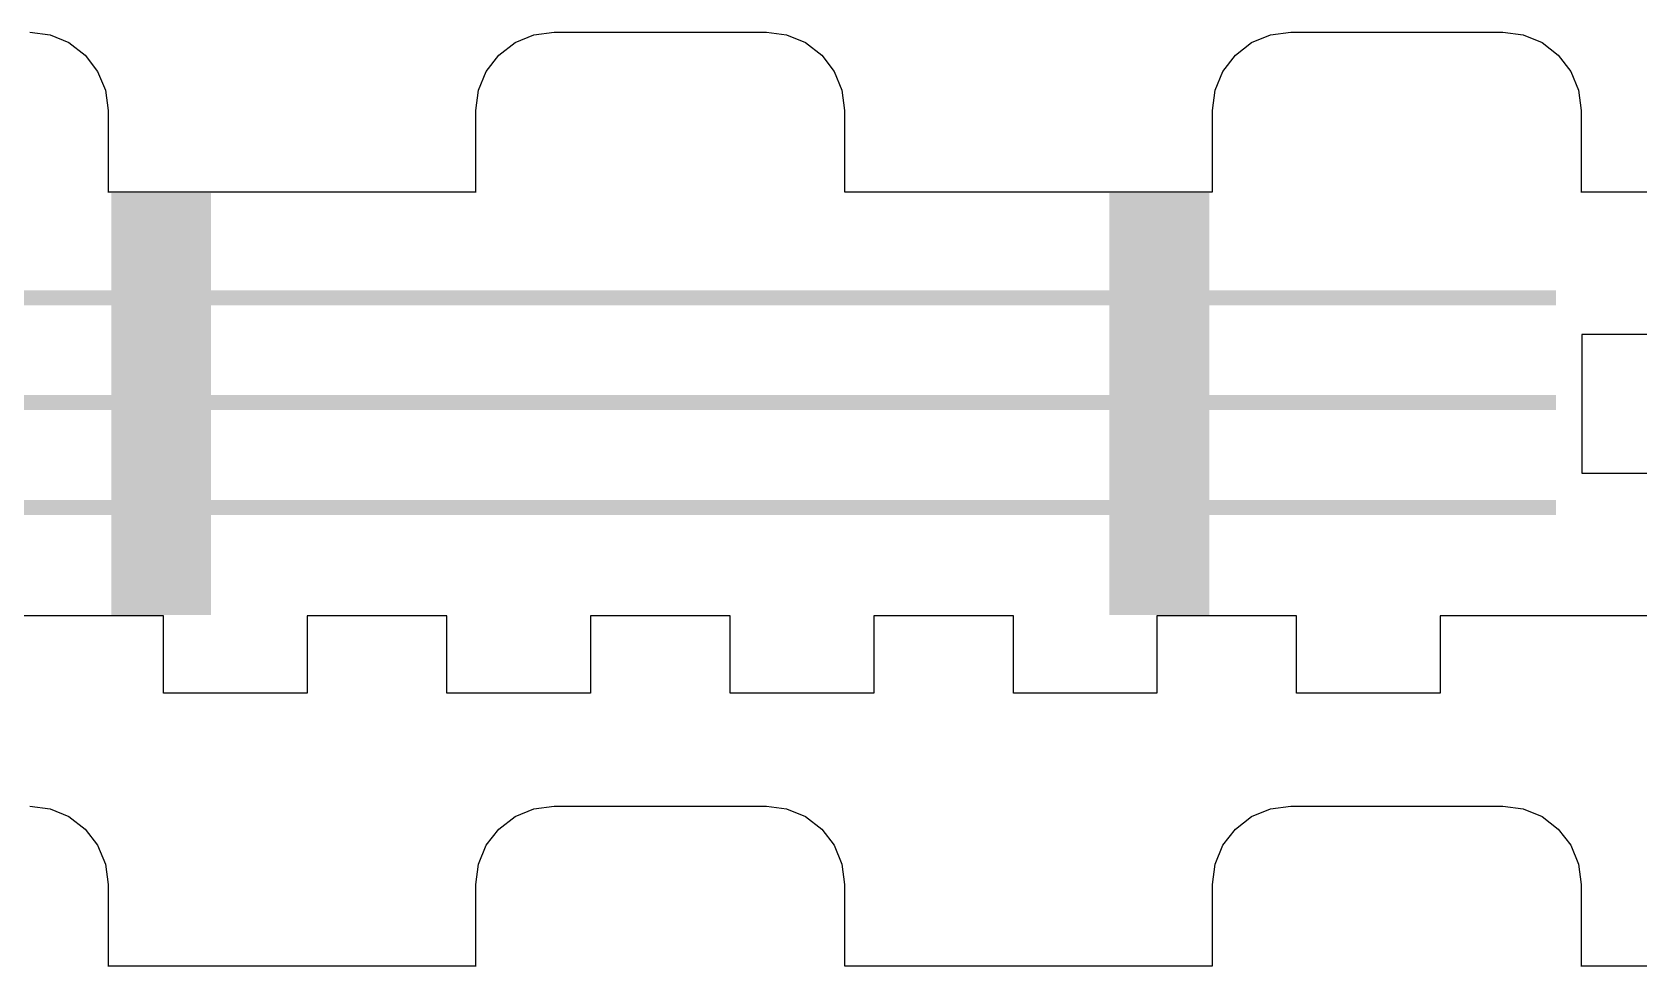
# Model space of a CAD drawing. Header units: millimetres. Extents: x 6 to 294, y 109 to 451.
# Drawn here: x 188.8 to 253.2, y 413.8 to 451.2 of the extents above; entities that cross this region are included whole.
import ezdxf

# ---------------------------------------------------------------- set-up
doc = ezdxf.new("R2010")
doc.units = ezdxf.units.MM
doc.layers.add('CUT', color=1, linetype='Continuous')
doc.layers.add('RASTER', color=7, linetype='Continuous')

msp = doc.modelspace()

# ---------------------------------------------------------------- hatches: boundary and pattern name
at = {"layer": 'RASTER'}
for points in [[(192, 444.8), (196, 444.8), (196, 427.9), (192, 427.9)], [(232, 444.8), (236, 444.8), (236, 427.9), (232, 427.9)], [(194.55, 441.42), (194.545, 441.348), (194.531, 441.278), (194.508, 441.21), (194.476, 441.145), (194.436, 441.085), (194.389, 441.031), (194.335, 440.984), (194.275, 440.944), (194.21, 440.912), (194.142, 440.889), (194.072, 440.875), (194, 440.87), (193.928, 440.875), (193.858, 440.889), (193.79, 440.912), (193.725, 440.944), (193.665, 440.984), (193.611, 441.031), (193.564, 441.085), (193.524, 441.145), (193.492, 441.21), (193.469, 441.278), (193.455, 441.348), (193.45, 441.42), (193.455, 441.492), (193.469, 441.562), (193.492, 441.63), (193.524, 441.695), (193.564, 441.755), (193.611, 441.809), (193.665, 441.856), (193.725, 441.896), (193.79, 441.928), (193.858, 441.951), (193.928, 441.965), (194, 441.97), (194.072, 441.965), (194.142, 441.951), (194.21, 441.928), (194.275, 441.896), (194.335, 441.856), (194.389, 441.809), (194.436, 441.755), (194.476, 441.695), (194.508, 441.63), (194.531, 441.562), (194.545, 441.492)], [(234.55, 441.42), (234.545, 441.348), (234.531, 441.278), (234.508, 441.21), (234.476, 441.145), (234.436, 441.085), (234.389, 441.031), (234.335, 440.984), (234.275, 440.944), (234.21, 440.912), (234.142, 440.889), (234.072, 440.875), (234, 440.87), (233.928, 440.875), (233.858, 440.889), (233.79, 440.912), (233.725, 440.944), (233.665, 440.984), (233.611, 441.031), (233.564, 441.085), (233.524, 441.145), (233.492, 441.21), (233.469, 441.278), (233.455, 441.348), (233.45, 441.42), (233.455, 441.492), (233.469, 441.562), (233.492, 441.63), (233.524, 441.695), (233.564, 441.755), (233.611, 441.809), (233.665, 441.856), (233.725, 441.896), (233.79, 441.928), (233.858, 441.951), (233.928, 441.965), (234, 441.97), (234.072, 441.965), (234.142, 441.951), (234.21, 441.928), (234.275, 441.896), (234.335, 441.856), (234.389, 441.809), (234.436, 441.755), (234.476, 441.695), (234.508, 441.63), (234.531, 441.562), (234.545, 441.492)], [(178.1, 440.9), (249.9, 440.9), (249.9, 440.3), (178.1, 440.3)], [(178.1, 436.7), (249.9, 436.7), (249.9, 436.1), (178.1, 436.1)], [(194.55, 436.35), (194.545, 436.278), (194.531, 436.208), (194.508, 436.14), (194.476, 436.075), (194.436, 436.015), (194.389, 435.961), (194.335, 435.914), (194.275, 435.874), (194.21, 435.842), (194.142, 435.819), (194.072, 435.805), (194, 435.8), (193.928, 435.805), (193.858, 435.819), (193.79, 435.842), (193.725, 435.874), (193.665, 435.914), (193.611, 435.961), (193.564, 436.015), (193.524, 436.075), (193.492, 436.14), (193.469, 436.208), (193.455, 436.278), (193.45, 436.35), (193.455, 436.422), (193.469, 436.492), (193.492, 436.56), (193.524, 436.625), (193.564, 436.685), (193.611, 436.739), (193.665, 436.786), (193.725, 436.826), (193.79, 436.858), (193.858, 436.881), (193.928, 436.895), (194, 436.9), (194.072, 436.895), (194.142, 436.881), (194.21, 436.858), (194.275, 436.826), (194.335, 436.786), (194.389, 436.739), (194.436, 436.685), (194.476, 436.625), (194.508, 436.56), (194.531, 436.492), (194.545, 436.422)], [(234.55, 436.35), (234.545, 436.278), (234.531, 436.208), (234.508, 436.14), (234.476, 436.075), (234.436, 436.015), (234.389, 435.961), (234.335, 435.914), (234.275, 435.874), (234.21, 435.842), (234.142, 435.819), (234.072, 435.805), (234, 435.8), (233.928, 435.805), (233.858, 435.819), (233.79, 435.842), (233.725, 435.874), (233.665, 435.914), (233.611, 435.961), (233.564, 436.015), (233.524, 436.075), (233.492, 436.14), (233.469, 436.208), (233.455, 436.278), (233.45, 436.35), (233.455, 436.422), (233.469, 436.492), (233.492, 436.56), (233.524, 436.625), (233.564, 436.685), (233.611, 436.739), (233.665, 436.786), (233.725, 436.826), (233.79, 436.858), (233.858, 436.881), (233.928, 436.895), (234, 436.9), (234.072, 436.895), (234.142, 436.881), (234.21, 436.858), (234.275, 436.826), (234.335, 436.786), (234.389, 436.739), (234.436, 436.685), (234.476, 436.625), (234.508, 436.56), (234.531, 436.492), (234.545, 436.422)], [(178.1, 432.5), (249.9, 432.5), (249.9, 431.9), (178.1, 431.9)], [(194.55, 431.28), (194.545, 431.208), (194.531, 431.138), (194.508, 431.07), (194.476, 431.005), (194.436, 430.945), (194.389, 430.891), (194.335, 430.844), (194.275, 430.804), (194.21, 430.772), (194.142, 430.749), (194.072, 430.735), (194, 430.73), (193.928, 430.735), (193.858, 430.749), (193.79, 430.772), (193.725, 430.804), (193.665, 430.844), (193.611, 430.891), (193.564, 430.945), (193.524, 431.005), (193.492, 431.07), (193.469, 431.138), (193.455, 431.208), (193.45, 431.28), (193.455, 431.352), (193.469, 431.422), (193.492, 431.49), (193.524, 431.555), (193.564, 431.615), (193.611, 431.669), (193.665, 431.716), (193.725, 431.756), (193.79, 431.788), (193.858, 431.811), (193.928, 431.825), (194, 431.83), (194.072, 431.825), (194.142, 431.811), (194.21, 431.788), (194.275, 431.756), (194.335, 431.716), (194.389, 431.669), (194.436, 431.615), (194.476, 431.555), (194.508, 431.49), (194.531, 431.422), (194.545, 431.352)], [(234.55, 431.28), (234.545, 431.208), (234.531, 431.138), (234.508, 431.07), (234.476, 431.005), (234.436, 430.945), (234.389, 430.891), (234.335, 430.844), (234.275, 430.804), (234.21, 430.772), (234.142, 430.749), (234.072, 430.735), (234, 430.73), (233.928, 430.735), (233.858, 430.749), (233.79, 430.772), (233.725, 430.804), (233.665, 430.844), (233.611, 430.891), (233.564, 430.945), (233.524, 431.005), (233.492, 431.07), (233.469, 431.138), (233.455, 431.208), (233.45, 431.28), (233.455, 431.352), (233.469, 431.422), (233.492, 431.49), (233.524, 431.555), (233.564, 431.615), (233.611, 431.669), (233.665, 431.716), (233.725, 431.756), (233.79, 431.788), (233.858, 431.811), (233.928, 431.825), (234, 431.83), (234.072, 431.825), (234.142, 431.811), (234.21, 431.788), (234.275, 431.756), (234.335, 431.716), (234.389, 431.669), (234.436, 431.615), (234.476, 431.555), (234.508, 431.49), (234.531, 431.422), (234.545, 431.352)]]:
    msp.add_hatch(color=7, dxfattribs=at).paths.add_polyline_path(points)

# ---------------------------------------------------------------- linework, layer by layer
at = {"layer": 'CUT'}
for points in [[(188.733, 451.24), (189.543, 451.133), (190.3, 450.82), (190.951, 450.321), (191.45, 449.67), (191.763, 448.913), (191.87, 448.103), (191.87, 444.84), (191.86, 444.84), (206.62, 444.84), (206.61, 444.84), (206.61, 448.103), (206.717, 448.913), (207.03, 449.67), (207.529, 450.321), (208.18, 450.82), (208.937, 451.133), (209.747, 451.24), (218.253, 451.24), (219.063, 451.133), (219.82, 450.82), (220.471, 450.321), (220.97, 449.67), (221.283, 448.913), (221.39, 448.103), (221.39, 444.84), (221.38, 444.84), (236.14, 444.84), (236.13, 444.84), (236.13, 448.103), (236.237, 448.913), (236.55, 449.67), (237.049, 450.321), (237.7, 450.82), (238.457, 451.133), (239.267, 451.24), (247.773, 451.24), (248.583, 451.133), (249.34, 450.82), (249.991, 450.321), (250.49, 449.67), (250.803, 448.913), (250.91, 448.103), (250.91, 444.84), (250.9, 444.84), (254.04, 444.84)], [(254.04, 439.127), (250.94, 439.127), (250.94, 433.573), (254.04, 433.573)], [(254.04, 427.86), (250.9, 427.86), (245.263, 427.86), (245.263, 424.76), (239.506, 424.76), (239.506, 427.86), (233.909, 427.86), (233.909, 424.76), (228.152, 424.76), (228.152, 427.86), (222.555, 427.86), (222.555, 424.76), (216.798, 424.76), (216.798, 427.86), (211.202, 427.86), (211.202, 424.76), (205.445, 424.76), (205.445, 427.86), (199.848, 427.86), (199.848, 424.76), (194.091, 424.76), (194.091, 427.86), (188.494, 427.86)], [(188.733, 420.24), (189.543, 420.133), (190.3, 419.82), (190.951, 419.321), (191.45, 418.67), (191.763, 417.913), (191.87, 417.103), (191.87, 413.84), (191.86, 413.84), (206.62, 413.84), (206.61, 413.84), (206.61, 417.103), (206.717, 417.913), (207.03, 418.67), (207.529, 419.321), (208.18, 419.82), (208.937, 420.133), (209.747, 420.24), (218.253, 420.24), (219.063, 420.133), (219.82, 419.82), (220.471, 419.321), (220.97, 418.67), (221.283, 417.913), (221.39, 417.103), (221.39, 413.84), (221.38, 413.84), (236.14, 413.84), (236.13, 413.84), (236.13, 417.103), (236.237, 417.913), (236.55, 418.67), (237.049, 419.321), (237.7, 419.82), (238.457, 420.133), (239.267, 420.24), (247.773, 420.24), (248.583, 420.133), (249.34, 419.82), (249.991, 419.321), (250.49, 418.67), (250.803, 417.913), (250.91, 417.103), (250.91, 413.84), (250.9, 413.84), (254.04, 413.84)]]:
    msp.add_lwpolyline(points, dxfattribs=at)

doc.saveas('drawing.dxf')
